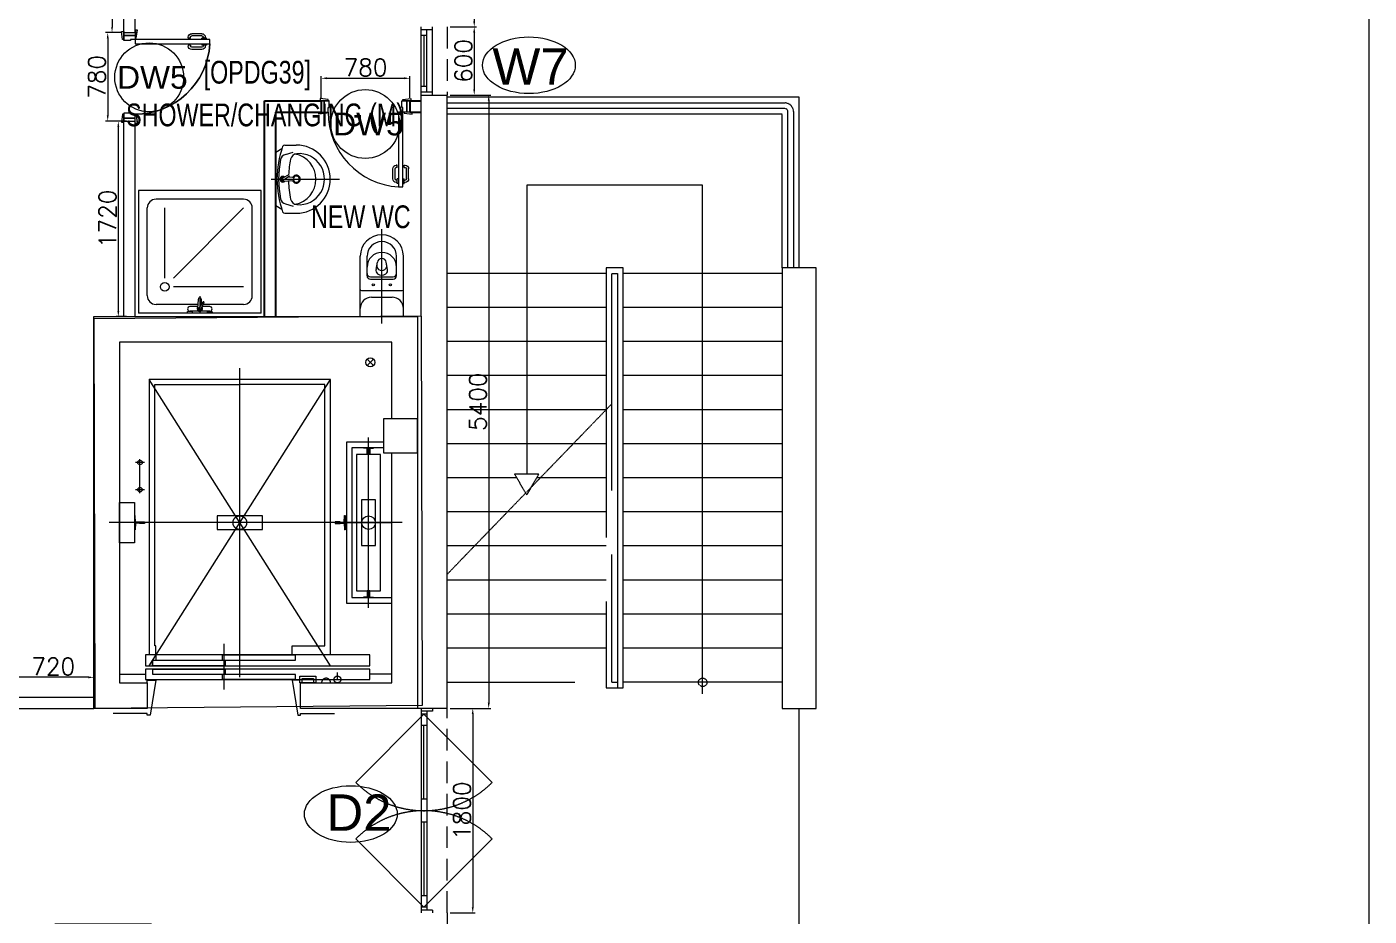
# Model space of a CAD drawing. Header units: millimetres. Extents: x -2143172 to 5255, y -610845 to 279739.
# Drawn here: x -1136418 to -1124593, y -584296 to -576468 of the extents above; entities that cross this region are included whole.
import ezdxf

# ---------------------------------------------------------------- set-up
doc = ezdxf.new("R2010")
doc.units = ezdxf.units.MM
doc.header["$LTSCALE"] = 30
for name, pattern in [('CENTERX2', [101.6, 63.5, -12.7, 12.7, -12.7]), ('DASHED', [0.75, 0.5, -0.25]), ('DASHED2', [9.525, 6.35, -3.175]), ('HIDDEN', [9.525, 6.35, -3.175]), ('HIDDEN2', [0.1875, 0.125, -0.0625])]:
    doc.linetypes.add(name, pattern=pattern)
doc.layers.get('0').update_dxf_attribs({"lineweight": 5})
doc.layers.get('Defpoints').update_dxf_attribs({"lineweight": 5})
for name, color, linetype, lineweight in [('72_EGR_BASE_TEXT', 7, 'Continuous', 5), ('Al door tag', 4, 'Continuous', 5), ('Al Window tag', 5, 'Continuous', 5), ('Aluminum', 7, 'Continuous', 5), ('Axis', 163, 'CENTERX2', 5), ('C-HYDR-CTCH', 6, 'Continuous', 5), ('Cabin', 7, 'Continuous', 5), ('dims.', 152, 'Continuous', 5), ('DTAG', 20, 'Continuous', 9), ('Frame', 7, 'Continuous', 5), ('LOADING', 163, 'Continuous', 5), ('Notes', 1, 'Continuous', 5), ('Proj', 7, 'HIDDEN2', 5), ('SANIT', 250, 'Continuous', 5), ('Structure', 20, 'Continuous', 5), ('Tech', 169, 'DASHED2', 5), ('Walls', 32, 'Continuous', 5)]:
    doc.layers.add(name, color=color, linetype=linetype, lineweight=lineweight)
doc.layers.add('Wooden Joinery', color=7, linetype='Continuous', lineweight=5, true_color=0x521300)
doc.layers.add('X-WHITE glass', color=255, linetype='Continuous')
doc.styles.add('SIMPLEX', font='SIMPLEX.shx', dxfattribs={"height": 150})
doc.styles.add('TTLB-A0-JeddahDP$0$swis721', font='swiss.ttf')
doc.styles.add('X3G_ENTITY_2587E7', font='swisscl.ttf', dxfattribs={"height": 200})
doc.styles.add('X3G_ENTITY_2587F5', font='swisscl.ttf', dxfattribs={"height": 200})
doc.styles.add('X3G_ENTITY_258862', font='swisscl.ttf', dxfattribs={"height": 200})
doc.dimstyles.new('Buk', dxfattribs={"dimtxt": 150, "dimasz": 50, "dimexe": 20, "dimexo": 25, "dimgap": 20, "dimtad": 1, "dimdec": 0, "dimrnd": 5, "dimdsep": 46, "dimtxsty": 'SIMPLEX', "dimcen": 0, "dimdle": 20, "dimclrd": 256, "dimclre": 256, "dimclrt": 256, "dimadec": 0, "dimazin": 0, "dimtfac": 0.0075, "dimtdec": 0, "dimtmove": 1, "dimatfit": 2, "dimldrblk": 'ARCHTICK', "dimfxl": 1, "dimtolj": 1, "dimtzin": 0, "dimlwd": -1, "dimlwe": -1, "dimarcsym": 0})

# ---------------------------------------------------------------- blocks, each defined once
blk = doc.blocks.new('*D506')
at = {"layer": 'Defpoints', "color": 0, "transparency": 16777216}
for p in [(-1136544, -582194), (-1136544, -582368), (-1135826, -582368, 0)]:
    blk.add_point(p, dxfattribs=at)
at = {"layer": 'dims.', "linetype": 'Continuous', "transparency": 16777216}
for p, q in [((-1136544, -582343), (-1136544, -582174)), ((-1135826, -582343), (-1135826, -582174))]:
    blk.add_line(p, q, dxfattribs=at)
at = {"layer": 'dims.', "transparency": 16777216}
blk.add_line((-1135876, -582194), (-1136494, -582194), dxfattribs=at)
for points in [[(-1136494, -582186), (-1136494, -582203), (-1136544, -582194)], [(-1135876, -582186), (-1135876, -582203), (-1135826, -582194)]]:
    blk.add_solid(points, dxfattribs=at)
at = {"layer": 'dims.', "transparency": 16777216, "insert": (-1136185, -582099), "char_height": 150, "attachment_point": 5, "style": 'SIMPLEX'}
blk.add_mtext('\\A1;720', dxfattribs=at)
blk = doc.blocks.new('_ArchTick')
at = {"color": 0, "linetype": 'ByBlock', "const_width": 0.15}
blk.add_lwpolyline([(-0.5, -0.5), (0.5, 0.5)], dxfattribs=at)
blk = doc.blocks.new('*D508')
at = {"layer": 'Defpoints', "color": 0, "transparency": 16777216}
for p in [(-1132714, -582468), (-1132714, -584268), (-1132489, -584268)]:
    blk.add_point(p, dxfattribs=at)
at = {"layer": 'dims.', "linetype": 'Continuous', "transparency": 16777216}
for p, q in [((-1132689, -582468), (-1132469, -582468)), ((-1132689, -584268), (-1132469, -584268))]:
    blk.add_line(p, q, dxfattribs=at)
at = {"layer": 'dims.', "transparency": 16777216}
blk.add_line((-1132489, -582518), (-1132489, -584218), dxfattribs=at)
for points in [[(-1132498, -582518), (-1132481, -582518), (-1132489, -582468)], [(-1132498, -584218), (-1132481, -584218), (-1132489, -584268)]]:
    blk.add_solid(points, dxfattribs=at)
at = {"layer": 'dims.', "transparency": 16777216, "insert": (-1132584, -583368), "char_height": 150, "attachment_point": 5, "rotation": 90, "style": 'SIMPLEX'}
blk.add_mtext('\\A1;1800', dxfattribs=at)
blk = doc.blocks.new('*D510')
at = {"layer": 'Defpoints', "color": 0, "transparency": 16777216}
for p in [(-1135564, -574028), (-1135667, -576518), (-1135564, -576518)]:
    blk.add_point(p, dxfattribs=at)
at = {"layer": 'dims.', "linetype": 'Continuous', "transparency": 16777216}
for p, q in [((-1135589, -574028), (-1135687, -574028)), ((-1135589, -576518), (-1135687, -576518))]:
    blk.add_line(p, q, dxfattribs=at)
at = {"layer": 'dims.', "transparency": 16777216}
blk.add_line((-1135667, -574078), (-1135667, -576468), dxfattribs=at)
for points in [[(-1135675, -574078), (-1135659, -574078), (-1135667, -574028)], [(-1135675, -576468), (-1135659, -576468), (-1135667, -576518)]]:
    blk.add_solid(points, dxfattribs=at)
at = {"layer": 'dims.', "transparency": 16777216, "insert": (-1135762, -575273), "char_height": 150, "attachment_point": 5, "rotation": 90, "style": 'SIMPLEX'}
blk.add_mtext('\\A1;2490', dxfattribs=at)
blk = doc.blocks.new('*D511')
at = {"layer": 'Defpoints', "color": 0, "transparency": 16777216}
for p in [(-1135564, -576518), (-1135705, -577298), (-1135564, -577298)]:
    blk.add_point(p, dxfattribs=at)
at = {"layer": 'dims.', "linetype": 'Continuous', "transparency": 16777216}
for p, q in [((-1135589, -576518), (-1135725, -576518)), ((-1135589, -577298), (-1135725, -577298))]:
    blk.add_line(p, q, dxfattribs=at)
at = {"layer": 'dims.', "transparency": 16777216}
blk.add_line((-1135705, -576568), (-1135705, -577248), dxfattribs=at)
for points in [[(-1135713, -576568), (-1135697, -576568), (-1135705, -576518)], [(-1135713, -577248), (-1135697, -577248), (-1135705, -577298)]]:
    blk.add_solid(points, dxfattribs=at)
at = {"layer": 'dims.', "transparency": 16777216, "insert": (-1135800, -576908), "char_height": 150, "attachment_point": 5, "rotation": 90, "style": 'SIMPLEX'}
blk.add_mtext('\\A1;780', dxfattribs=at)
blk = doc.blocks.new('*D512')
at = {"layer": 'Defpoints', "color": 0, "transparency": 16777216}
for p in [(-1135514, -577298), (-1135612, -579019), (-1135514, -579019, 0)]:
    blk.add_point(p, dxfattribs=at)
at = {"layer": 'dims.', "linetype": 'Continuous', "transparency": 16777216}
for p, q in [((-1135539, -577298), (-1135632, -577298)), ((-1135539, -579019), (-1135632, -579019))]:
    blk.add_line(p, q, dxfattribs=at)
at = {"layer": 'dims.', "transparency": 16777216}
blk.add_line((-1135612, -577348), (-1135612, -578969), dxfattribs=at)
for points in [[(-1135620, -577348), (-1135603, -577348), (-1135612, -577298)], [(-1135620, -578969), (-1135603, -578969), (-1135612, -579019)]]:
    blk.add_solid(points, dxfattribs=at)
at = {"layer": 'dims.', "transparency": 16777216, "insert": (-1135707, -578158), "char_height": 150, "attachment_point": 5, "rotation": 90, "style": 'SIMPLEX'}
blk.add_mtext('\\A1;1720', dxfattribs=at)
blk = doc.blocks.new('*D830')
at = {"layer": 'Defpoints', "color": 0, "transparency": 16777216}
for p in [(-1132714, -575718), (-1132714, -576468), (-1132476, -576468)]:
    blk.add_point(p, dxfattribs=at)
at = {"layer": 'dims.', "linetype": 'Continuous', "transparency": 16777216}
for p, q in [((-1132689, -575718), (-1132456, -575718)), ((-1132689, -576468), (-1132456, -576468))]:
    blk.add_line(p, q, dxfattribs=at)
at = {"layer": 'dims.', "transparency": 16777216}
blk.add_line((-1132476, -575768), (-1132476, -576418), dxfattribs=at)
for points in [[(-1132485, -575768), (-1132468, -575768), (-1132476, -575718)], [(-1132485, -576418), (-1132468, -576418), (-1132476, -576468)]]:
    blk.add_solid(points, dxfattribs=at)
at = {"layer": 'dims.', "transparency": 16777216, "insert": (-1132571, -576093), "char_height": 150, "attachment_point": 5, "rotation": 90, "style": 'SIMPLEX'}
blk.add_mtext('\\A1;750', dxfattribs=at)
blk = doc.blocks.new('*D187')
at = {"layer": 'Defpoints', "color": 0, "transparency": 16777216}
for p in [(-1132714, -576468), (-1132714, -577068), (-1132476, -577068)]:
    blk.add_point(p, dxfattribs=at)
at = {"layer": 'dims.', "linetype": 'Continuous', "transparency": 16777216}
for p, q in [((-1132689, -576468), (-1132456, -576468)), ((-1132689, -577068), (-1132456, -577068))]:
    blk.add_line(p, q, dxfattribs=at)
at = {"layer": 'dims.', "transparency": 16777216}
blk.add_line((-1132476, -576518), (-1132476, -577018), dxfattribs=at)
for points in [[(-1132485, -576518), (-1132468, -576518), (-1132476, -576468)], [(-1132485, -577018), (-1132468, -577018), (-1132476, -577068)]]:
    blk.add_solid(points, dxfattribs=at)
at = {"layer": 'dims.', "transparency": 16777216, "insert": (-1132571, -576768), "char_height": 150, "attachment_point": 5, "rotation": 90, "style": 'SIMPLEX'}
blk.add_mtext('\\A1;600', dxfattribs=at)
blk = doc.blocks.new('*D188')
at = {"layer": 'Defpoints', "color": 0, "transparency": 16777216}
for p in [(-1132714, -577068), (-1132714, -582468), (-1132349, -582468)]:
    blk.add_point(p, dxfattribs=at)
at = {"layer": 'dims.', "linetype": 'Continuous', "transparency": 16777216}
for p, q in [((-1132689, -577068), (-1132329, -577068)), ((-1132689, -582468), (-1132329, -582468))]:
    blk.add_line(p, q, dxfattribs=at)
at = {"layer": 'dims.', "transparency": 16777216}
blk.add_line((-1132349, -577118), (-1132349, -582418), dxfattribs=at)
for points in [[(-1132357, -577118), (-1132340, -577118), (-1132349, -577068)], [(-1132357, -582418), (-1132340, -582418), (-1132349, -582468)]]:
    blk.add_solid(points, dxfattribs=at)
at = {"layer": 'dims.', "transparency": 16777216, "insert": (-1132444, -579768), "char_height": 150, "attachment_point": 5, "rotation": 90, "style": 'SIMPLEX'}
blk.add_mtext('\\A1;5400', dxfattribs=at)
blk = doc.blocks.new('A$C72370EFE')
at = {"layer": 'Wooden Joinery'}
for p, q in [((-0.05, -0.07), (-0.05, -0.16)), ((-0.03, -0.07), (-0.03, -0.16)), ((-0.01, -0.04), (-0.02, -0.04)), ((-0.01, -0.06), (-0.02, -0.06)), ((-0.01, -0.03), (-0.01, -0.07)), ((0, -0.03), (-0.01, -0.03)), ((0, -0.07), (-0.01, -0.07)), ((0.04, -0.03), (0.05, -0.03)), ((0.04, -0.07), (0.05, -0.07)), ((0.05, -0.03), (0.05, -0.07)), ((0.05, -0.04), (0.06, -0.04)), ((0.05, -0.06), (0.06, -0.06)), ((0.07, -0.07), (0.07, -0.16)), ((0.09, -0.07), (0.09, -0.16)), ((-0.01, -0.17), (-0.02, -0.17)), ((-0.01, -0.19), (-0.02, -0.19)), ((-0.01, -0.17), (-0.01, -0.19)), ((0.05, -0.17), (0.06, -0.17)), ((0.05, -0.17), (0.05, -0.19)), ((0.05, -0.19), (0.06, -0.19))]:
    blk.add_line(p, q, dxfattribs=at)
for centre, radius, start, end in [((-0.02, -0.07), 0.03, 90, 180), ((-0.02, -0.07), 0.01, 90, 180), ((0.06, -0.07), 0.03, 0, 90), ((0.06, -0.07), 0.01, 0, 90), ((-0.02, -0.16), 0.03, 180, 270), ((-0.02, -0.16), 0.01, 180, 270), ((0.06, -0.16), 0.01, 270, 0), ((0.06, -0.16), 0.03, 270, 0)]:
    blk.add_arc(centre, radius, start, end, dxfattribs=at)
blk = doc.blocks.new('A$C268A7CF0')
at = {"layer": 'Wooden Joinery'}
for points in [[(80, 759), (80, 769), (10, 779), (10, 759)], [(740, 759), (740, 769), (810, 779), (810, 759)], [(70, 659), (70, 649), (0, 639), (0, 659)], [(120, 659), (120, 0), (80, 0), (80, 659)], [(750, 659), (750, 649), (820, 639), (820, 659)]]:
    blk.add_lwpolyline(points, close=True, dxfattribs=at)
for points in [[(45, 659), (45, 759), (20, 759), (20, 659), (45, 659)], [(45, 659), (80, 659), (80, 699), (90, 699), (90, 759), (45, 759), (45, 659)], [(775, 659), (740, 659), (740, 699), (730, 699), (730, 759), (775, 759), (775, 659)], [(775, 659), (775, 759), (800, 759), (800, 659), (775, 659)]]:
    blk.add_lwpolyline(points, dxfattribs=at)
blk.add_arc((80, 659), 660, 273.4748, 0, dxfattribs=at)
at = {"layer": 'Wooden Joinery', "xscale": 999.9999999998854, "yscale": 999.9999999998854, "zscale": 999.9999999998854, "rotation": 180}
blk.add_blockref('A$C72370EFE', (120, 0), dxfattribs=at)
blk = doc.blocks.new('T127-1_B')
at = {"layer": 'Cabin'}
for p, q in [((44.5, 8), (44.5, 4)), ((44.5, 4), (78, 4)), ((78, 4), (82, 63.5)), ((44.5, -8), (44.5, -4)), ((44.5, -4), (78, -4)), ((78, -4), (82, -63.5))]:
    blk.add_line(p, q, dxfattribs=at)
at = {"layer": 'Cabin', "ltscale": 5}
for points in [[(44.5, 8), (0, 8), (0, -8), (44.5, -8)], [(82, 63.5), (89, 63.5), (89, -63.5), (82, -63.5)]]:
    blk.add_lwpolyline(points, dxfattribs=at)
blk = doc.blocks.new('T127-1_B__1680')
at = {"layer": 'Axis'}
blk.add_line((-990, 0), (990, 0), dxfattribs=at)
at = {"layer": 'Notes', "xscale": -1}
blk.add_blockref('T127-1_B', (-840, 0), dxfattribs=at)
at = {"layer": 'Notes'}
blk.add_blockref('T127-1_B', (840, 0), dxfattribs=at)
blk = doc.blocks.new('JIS5K')
at = {"layer": 'Cabin'}
for p, q in [((60.2, 8), (60.2, 11.2)), ((60.2, -8), (60.2, -11.2))]:
    blk.add_line(p, q, dxfattribs=at)
at = {"layer": 'Cabin', "ltscale": 5}
for points in [[(57, 11.2), (0, 11.2), (0, -11.2), (57, -11.2)], [(60.2, 8), (3.2, 8), (3.2, -8), (60.2, -8)], [(57, 11.2), (57, 43.5), (60.2, 43.5), (60.2, 11.2)], [(57, -11.2), (57, -43.5), (60.2, -43.5), (60.2, -11.2)]]:
    blk.add_lwpolyline(points, dxfattribs=at)
blk = doc.blocks.new('JIS5K__1200')
at = {"layer": 'Axis'}
blk.add_line((-750, 0), (750, 0), dxfattribs=at)
at = {"layer": 'Notes', "xscale": -1}
blk.add_blockref('JIS5K', (-600, 0), dxfattribs=at)
at = {"layer": 'Notes'}
blk.add_blockref('JIS5K', (600, 0), dxfattribs=at)
blk = doc.blocks.new('对重支撑1')
at = {"layer": 'Cabin'}
blk.add_lwpolyline([(1060, 178), (929, 178), (929, -178), (1060, -178)], close=True, dxfattribs=at).dxf.unprotected_set("ltscale", 0)
blk = doc.blocks.new('井道平面图轿厢1轿厢地坎')
at = {"layer": 'Axis', "ltscale": 0.864}
blk.add_lwpolyline([(0, 96), (0, -192)], dxfattribs=at)
at = {"layer": 'Cabin', "ltscale": 5}
for points in [[(690, 0), (690, -96), (-1285, -96), (-1285, 0)], [(15, -3), (15, -46), (-630, -46), (-630, -3)], [(630, -50), (630, -93), (-15, -93), (-15, -50)]]:
    blk.add_lwpolyline(points, close=True, dxfattribs=at)
at = {"layer": 'Cabin'}
for points in [[(600, 0), (600, -48)], [(600, -48), (633, -48)], [(633, -48), (633, -96)]]:
    blk.add_lwpolyline(points, dxfattribs=at)
blk = doc.blocks.new('层门地坎1')
at = {"layer": 'Axis', "ltscale": 0.81}
blk.add_lwpolyline([(0, 90), (0, -180)], dxfattribs=at)
at = {"layer": 'Cabin', "ltscale": 5}
for points in [[(690, 0), (690, -90), (-1285, -90), (-1285, 0)], [(15, -47), (15, -87), (-630, -87), (-630, -47)], [(630, -3), (630, -43), (-15, -43), (-15, -3)]]:
    blk.add_lwpolyline(points, close=True, dxfattribs=at)
blk = doc.blocks.new('A$C47696aed')
at = {"layer": 'C-HYDR-CTCH', "color": 4, "flags": 128}
blk.add_lwpolyline([(47917, 15581), (47925, 12156), (50811, 12180), (50803, 15605), (47917, 15581)], dxfattribs=at)
blk = doc.blocks.new('A$C25927F56')
at = {"layer": 'Al Window tag'}
blk.add_ellipse((719, -38, 0), major_axis=(409, 0), ratio=0.610025, dxfattribs=at)
at = {"layer": 'Al Window tag', "insert": (398, 110, 0), "char_height": 320, "attachment_point": 1, "style": 'TTLB-A0-JeddahDP$0$swis721'}
blk.add_mtext_dynamic_manual_height_columns('W7', width=1569.46, gutter_width=9406, heights=[480], dxfattribs=at)
blk = doc.blocks.new('A$C752E6AEE')
at = {"layer": 'Al Window tag'}
blk.add_ellipse((0, 0), major_axis=(409, 0), ratio=0.610025, dxfattribs=at)
at = {"layer": 'Al Window tag', "insert": (-214, 173), "char_height": 320, "attachment_point": 1, "style": 'TTLB-A0-JeddahDP$0$swis721'}
blk.add_mtext_dynamic_manual_height_columns('D2', width=1569.46, gutter_width=9406, heights=[480], dxfattribs=at)
blk = doc.blocks.new('*D836')
at = {"layer": 'Al door tag', "linetype": 'Continuous', "transparency": 16777216}
for p, q in [((-1133824, -577093), (-1133824, -576901)), ((-1133044, -577093), (-1133044, -576901))]:
    blk.add_line(p, q, dxfattribs=at)
at = {"layer": 'Al door tag', "transparency": 16777216}
blk.add_line((-1133774, -576921), (-1133094, -576921), dxfattribs=at)
for points in [[(-1133774, -576912), (-1133774, -576929), (-1133824, -576921)], [(-1133094, -576912), (-1133094, -576929), (-1133044, -576921)]]:
    blk.add_solid(points, dxfattribs=at)
at = {"layer": 'Defpoints', "color": 0, "transparency": 16777216}
for p in [(-1133044, -576921), (-1133824, -577118, 0), (-1133044, -577118, 0)]:
    blk.add_point(p, dxfattribs=at)
at = {"layer": 'Al door tag', "transparency": 16777216, "insert": (-1133434, -576826), "char_height": 150, "attachment_point": 5, "style": 'SIMPLEX'}
blk.add_mtext('\\A1;780', dxfattribs=at)
blk = doc.blocks.new('A$C7D457CF3')
at = {"layer": 'DTAG'}
blk.add_circle((0, 0), 303, dxfattribs=at)
at = {"layer": 'DTAG', "insert": (-282, 100), "char_height": 200, "width": 6547.94, "attachment_point": 1, "style": 'TTLB-A0-JeddahDP$0$swis721'}
blk.add_mtext('DW5', dxfattribs=at)
blk = doc.blocks.new('ME19011A-P')
for p, q in [((-0.425, 0), (0.425, 0)), ((-0.425, 0), (-0.425, -0.015)), ((0.425, 0), (0.425, -0.015)), ((-0.425, -0.015), (0.425, -0.015)), ((-0.367, -0.02), (-0.232, -0.02)), ((-0.367, -0.02), (-0.367, -0.04)), ((-0.367, -0.04), (-0.232, -0.04)), ((-0.36, -0.015), (-0.36, -0.02)), ((-0.24, -0.015), (-0.24, -0.02)), ((-0.232, -0.02), (-0.232, -0.04)), ((-0.15, -0.015), (-0.15, -0.04)), ((-0.15, -0.025), (0, -0.025)), ((-0.15, -0.04), (-0.119, -0.04)), ((-0.089, -0.04), (-0.064, -0.04)), ((-0.061, -0.037), (-0.079, -0.043)), ((-0.079, -0.043), (-0.077, -0.05)), ((-0.058, -0.046), (-0.077, -0.05)), ((-0.04, -0.031), (-0.05, -0.034)), ((-0.047, -0.043), (-0.038, -0.041)), ((-0.038, -0.041), (-0.04, -0.031)), ((-0.038, -0.04), (0, -0.04)), ((0, -0.015), (0, -0.04)), ((0.1, -0.015), (0.1, -0.045)), ((0.1, -0.035), (0.2, -0.035)), ((0.1, -0.045), (0.2, -0.045)), ((0.2, -0.045), (0.2, -0.015)), ((0.282, -0.015), (0.248, -0.015)), ((0.248, -0.024), (0.248, -0.015)), ((0.282, -0.024), (0.248, -0.024)), ((0.282, -0.024), (0.282, -0.015)), ((0.321, -0.015), (0.288, -0.015)), ((0.288, -0.015), (0.288, -0.053)), ((0.321, -0.024), (0.288, -0.024)), ((0.288, -0.053), (0.321, -0.053)), ((0.321, -0.053), (0.321, -0.015)), ((0.362, -0.015), (0.329, -0.015)), ((0.329, -0.015), (0.329, -0.053)), ((0.362, -0.024), (0.329, -0.024)), ((0.329, -0.053), (0.362, -0.053)), ((0.362, -0.053), (0.362, -0.015)), ((0.368, -0.024), (0.368, -0.015)), ((0.368, -0.015), (0.402, -0.015)), ((0.368, -0.024), (0.402, -0.024)), ((0.402, -0.024), (0.402, -0.015))]:
    blk.add_line(p, q)
blk.add_lwpolyline([(-0.119, -0.048), (-0.089, -0.048), (-0.089, -0.038), (-0.119, -0.038)], close=True)
at = {"color": 8, "const_width": 0.000601}
for points in [[(0.304, -0.053, -0.184574), (0.298, -0.064, -1.44364), (0.296, -0.058, -0.837915), (0.297, -0.066, -0.30536), (0.284, -0.062, -1.584726), (0.289, -0.061, -0.253153), (0.283, -0.068, -0.874198), (0.278, -0.058, -0.915253), (0.279, -0.066, -0.223821), (0.268, -0.064, -1.703343), (0.272, -0.06, -0.588962), (0.262, -0.068, -0.717795), (0.263, -0.058, -0.983104), (0.264, -0.064, -0.326362), (0.253, -0.061, -0.758716), (0.261, -0.051, -0.906186), (0.259, -0.057, -0.189488), (0.253, -0.052, -0.7948), (0.261, -0.042, -1.223996), (0.257, -0.047, -0.072149), (0.253, -0.04, -0.645886), (0.261, -0.032, -1.366917), (0.257, -0.037, -0.078415), (0.254, -0.031, -0.723006), (0.261, -0.026, -1.105484), (0.258, -0.029, -0.221197), (0.257, -0.024, -0.221197)], [(0.346, -0.053, 0.184574), (0.352, -0.064, 1.44364), (0.354, -0.058, 0.837915), (0.353, -0.066, 0.30536), (0.366, -0.062, 1.584726), (0.361, -0.061, 0.253153), (0.367, -0.068, 0.874198), (0.372, -0.058, 0.915253), (0.371, -0.066, 0.223821), (0.382, -0.064, 1.703343), (0.378, -0.06, 0.588962), (0.388, -0.068, 0.717795), (0.387, -0.058, 0.983104), (0.386, -0.064, 0.326362), (0.397, -0.061, 0.758716), (0.389, -0.051, 0.906186), (0.391, -0.057, 0.189488), (0.397, -0.052, 0.7948), (0.389, -0.042, 1.223996), (0.393, -0.047, 0.072149), (0.397, -0.04, 0.645886), (0.389, -0.032, 1.366917), (0.393, -0.037, 0.078415), (0.396, -0.031, 0.723006), (0.389, -0.026, 1.105484), (0.392, -0.029, 0.221197), (0.393, -0.024, 0.221197)]]:
    blk.add_lwpolyline(points, format="xyb", dxfattribs=at)
blk.add_circle((-0.054, -0.04), 0.0075)
for centre, radius, start, end in [((-0.104, -0.04), 0.01, 10.4593, 169.5407), ((-0.104, -0.04), 0.0075, 14.0075, 165.9925), ((-0.054, -0.04), 0.01, 45, 180)]:
    blk.add_arc(centre, radius, start, end)
blk = doc.blocks.new('M.44.57.64')
at = {"layer": 'LOADING', "xscale": 1000.000000000002, "yscale": 1000.000000000002, "zscale": 1000.000000000002, "rotation": 225.9999036123427}
blk.add_blockref('ME19011A-P', (-80807, 16721), dxfattribs=at)

msp = doc.modelspace()

# ---------------------------------------------------------------- linework, layer by layer
at = {"layer": 'Aluminum'}
for p, q in [((-1132944, -577068.1, 0.1), (-1132944, -576468.1, 0.1)), ((-1132844, -576493.1, 0.1), (-1132944, -576493.1, 0.1)), ((-1132894, -576543.1, 0.1), (-1132944, -576543.1, 0.1)), ((-1132919, -576543.1, 0.1), (-1132919, -576993.1, 0.1)), ((-1132894, -577043.1, 0.1), (-1132894, -576493.1, 0.1)), ((-1132844, -577068.1, 0.1), (-1132844, -576468.1, 0.1)), ((-1132894, -576993.1, 0.1), (-1132944, -576993.1, 0.1)), ((-1132844, -577043.1, 0.1), (-1132944, -577043.1, 0.1)), ((-1132944, -582468.1, 0.1), (-1132944, -584268.1, 0.1)), ((-1132844, -582493.1, 0.1), (-1132944, -582493.1, 0.1)), ((-1132894, -582493.1, 0.1), (-1132894, -584243.1, 0.1)), ((-1132844, -582468.1, 0.1), (-1132844, -582493.1, 0.1)), ((-1132894, -582518.1, 0.1), (-1132944, -582518.1, 0.1)), ((-1132894, -582618.1, 0.1), (-1132944, -582618.1, 0.1)), ((-1132919, -583268.1, 0.1), (-1132919, -582618.1, 0.1)), ((-1132894, -583268.1, 0.1), (-1132944, -583268.1, 0.1)), ((-1132894, -583368.1, 0.1), (-1132944, -583368.1, 0.1)), ((-1132894, -583468.1, 0.1), (-1132944, -583468.1, 0.1)), ((-1132919, -583468.1, 0.1), (-1132919, -584118.1, 0.1)), ((-1132894, -584118.1, 0.1), (-1132944, -584118.1, 0.1)), ((-1132894, -584218.1, 0.1), (-1132944, -584218.1, 0.1)), ((-1132844, -584243.1, 0.1), (-1132944, -584243.1, 0.1)), ((-1132844, -584243.1, 0.1), (-1132844, -584268.1, 0.1))]:
    msp.add_line(p, q, dxfattribs=at)
at = {"layer": 'Aluminum', "linetype": 'DASHED', "ltscale": 300}
for p, q in [((-1132919, -582518.1, 0.1), (-1133520.1, -583119.2, 0.1)), ((-1132919, -582518.1, 0.1), (-1132318, -583119.2, 0.1)), ((-1132919, -584218.1, 0.1), (-1133520.1, -583617.1, 0.1)), ((-1132919, -584218.1, 0.1), (-1132318, -583617.1, 0.1))]:
    msp.add_line(p, q, dxfattribs=at)
for centre, start, end in [((-1132919, -582518.1, 0.1), 225, 315), ((-1132919, -584218.1, 0.1), 45, 135)]:
    msp.add_arc(centre, 850, start, end, dxfattribs=at)
at = {"layer": 'Axis'}
msp.add_line((-1133612.2, -580832.7, 0.1), (-1133202.2, -580832.7, 0.1), dxfattribs=at)
at = {"layer": 'Axis', "ltscale": 3}
for points in [[(-1134541.2, -582192.7), (-1134541.2, -579472.7)], [(-1133741.2, -582092.7), (-1135341.2, -579572.7)], [(-1135341.2, -582092.7), (-1133741.2, -579572.7)], [(-1133111.2, -580832.7), (-1135691.2, -580832.7)]]:
    msp.add_lwpolyline(points, dxfattribs=at)
at = {"layer": 'Axis', "ltscale": 0.24}
for points in [[(-1135381.2, -580302.7), (-1135461.2, -580302.7)], [(-1135381.2, -580542.7), (-1135461.2, -580542.7)]]:
    msp.add_lwpolyline(points, dxfattribs=at)
at = {"layer": 'Axis', "ltscale": 0.9}
msp.add_lwpolyline([(-1135421.2, -580572.7), (-1135421.2, -580272.7)], dxfattribs=at)
at = {"layer": 'Axis', "ltscale": 1.5}
msp.add_lwpolyline([(-1134291.2, -580832.7), (-1134791.2, -580832.7)], dxfattribs=at)
at = {"layer": 'Cabin'}
for points in [[(-1133741.2, -579572.7), (-1135341.2, -579572.7)], [(-1135341.2, -579572.7), (-1135341.2, -581996.7)], [(-1133741.2, -579572.7), (-1135341.2, -579572.7)], [(-1135341.2, -579572.7), (-1135341.2, -581996.7)], [(-1135291.2, -581916.7), (-1135291.2, -579616.7)], [(-1135291.2, -579616.7), (-1134541.2, -579616.7)], [(-1133791.2, -579616.7), (-1134541.2, -579616.7)], [(-1133791.2, -581916.7), (-1133791.2, -579616.7)], [(-1133741.2, -581996.7), (-1133741.2, -579572.7)], [(-1133741.2, -581996.7), (-1133741.2, -579572.7)], [(-1133407.2, -581082.7), (-1133407.2, -580582.7)], [(-1135341.2, -581996.7), (-1135371.2, -581996.7)], [(-1135371.2, -581996.7), (-1135371.2, -582092.7)], [(-1135341.2, -581996.7), (-1135371.2, -581996.7)], [(-1135371.2, -581996.7), (-1135371.2, -582092.7)], [(-1135281.2, -581916.7), (-1135291.2, -581916.7)], [(-1135281.2, -581996.7), (-1135281.2, -581916.7)], [(-1134081.2, -581996.7), (-1134081.2, -581916.7)], [(-1134081.2, -581916.7), (-1133791.2, -581916.7)], [(-1133396.2, -581996.7), (-1133741.2, -581996.7)], [(-1133396.2, -581996.7), (-1133741.2, -581996.7)], [(-1133396.2, -582092.7), (-1133396.2, -581996.7)], [(-1133396.2, -582092.7), (-1133396.2, -581996.7)], [(-1135371.2, -582092.7), (-1133396.2, -582092.7)], [(-1135371.2, -582092.7), (-1133396.2, -582092.7)], [(-1135601.2, -582167.7), (-1135371.2, -582167.7)], [(-1133201.2, -582167.7), (-1133396.2, -582167.7)]]:
    msp.add_lwpolyline(points, dxfattribs=at)
at = {"layer": 'Cabin', "ltscale": 5, "elevation": 0.1}
for points in [[(-1133276.2, -580124.5), (-1133601.2, -580124.5), (-1133601.2, -581540.9), (-1133201.2, -581540.9)], [(-1133276.2, -580172.5), (-1133553.2, -580172.5), (-1133553.2, -581492.9), (-1133201.2, -581492.9)]]:
    msp.add_lwpolyline(points, dxfattribs=at)
msp.add_lwpolyline([(-1133302.2, -580232.7), (-1133512.2, -580232.7), (-1133512.2, -581432.7), (-1133302.2, -581432.7)], close=True, dxfattribs=at)
at = {"layer": 'Cabin', "elevation": 0.1}
msp.add_lwpolyline([(-1133346.2, -580632.7), (-1133468.2, -580632.7), (-1133468.2, -581032.7), (-1133346.2, -581032.7)], close=True, dxfattribs=at)
at = {"layer": 'Cabin', "ltscale": 50, "elevation": 0.1}
msp.add_lwpolyline([(-1134741.2, -580771.7), (-1134741.2, -580893.7), (-1134341.2, -580893.7), (-1134341.2, -580771.7)], close=True, dxfattribs=at)
at = {"layer": 'Cabin', "elevation": 0.1}
for points in [[(-1135356.2, -582243.7), (-1135356.2, -582243.7), (-1135356.2, -582218.7), (-1135281.2, -582218.7), (-1135331.2, -582528.7), (-1135356.2, -582528.7), (-1135356.2, -582513.7), (-1135656.2, -582513.7)], [(-1134011.2, -582218.7), (-1134081.2, -582218.7), (-1134031.2, -582528.7), (-1134006.2, -582528.7), (-1134006.2, -582513.7), (-1133706.2, -582513.7)]]:
    msp.add_lwpolyline(points, dxfattribs=at)
at = {"layer": 'Cabin'}
for centre, radius in [((-1135421.2, -580302.7, 0.1), 20), ((-1135421.2, -580542.7, 0.1), 20), ((-1133407.2, -580832.7, 0.1), 60)]:
    msp.add_circle(centre, radius, dxfattribs=at)
at = {"layer": 'Frame'}
msp.add_line((-1124592.6, -610845.4, 0.4), (-1124592.6, -561642.4, 0.4), dxfattribs=at)
at = {"layer": 'Notes'}
for p, q in [((-1133366.7, -579396.6, 0.1), (-1133416.7, -579446.6, 0.1)), ((-1133366.7, -579446.6, 0.1), (-1133416.7, -579396.6, 0.1))]:
    msp.add_line(p, q, dxfattribs=at)
msp.add_circle((-1133391.7, -579421.6, 0.1), 40, dxfattribs=at)
at = {"layer": 'Proj', "linetype": 'HIDDEN'}
for p, q in [((-1132714, -576468.1, 0.1), (-1132714, -577068.1, 0.1)), ((-1132714, -584268.1, 0.1), (-1132714, -582468.1, 0.1))]:
    msp.add_line(p, q, dxfattribs=at)
at = {"layer": 'Proj'}
for p, q in [((-1131164, -578588.1, 0.1), (-1131314, -578588.1, 0.1)), ((-1131314, -578588.1, 0.1), (-1131314, -579838.1, 0.1)), ((-1131314, -578638.1, 0.1), (-1132714, -578638.1, 0.1)), ((-1131264, -579786.4, 0.1), (-1131264, -578638.1, 0.1)), ((-1131264, -578638.1, 0.1), (-1131214, -578638.1, 0.1)), ((-1129764, -578638.1, 0.1), (-1131164, -578638.1, 0.1)), ((-1131314, -578938.1, 0.1), (-1132714, -578938.1, 0.1)), ((-1129764, -578938.1, 0.1), (-1131164, -578938.1, 0.1)), ((-1131314, -579238.1, 0.1), (-1132714, -579238.1, 0.1)), ((-1129764, -579238.1, 0.1), (-1131164, -579238.1, 0.1)), ((-1131314, -579538.1, 0.1), (-1132714, -579538.1, 0.1)), ((-1129764, -579538.1, 0.1), (-1131164, -579538.1, 0.1)), ((-1131264, -579786.4, 0.1), (-1132714, -581286.4, 0.1)), ((-1131314, -579838.1, 0.1), (-1132714, -579838.1, 0.1)), ((-1129764, -579838.1, 0.1), (-1131164, -579838.1, 0.1)), ((-1131604, -580138.1, 0.1), (-1132714, -580138.1, 0.1)), ((-1129764, -580138.1, 0.1), (-1131164, -580138.1, 0.1)), ((-1132100.6, -580438.1, 0.1), (-1132714, -580438.1, 0.1)), ((-1131894, -580438.1, 0.1), (-1131927.4, -580438.1, 0.1)), ((-1129764, -580438.1, 0.1), (-1131164, -580438.1, 0.1)), ((-1132159, -580738.1, 0.1), (-1132714, -580738.1, 0.1)), ((-1129764, -580738.1, 0.1), (-1131164, -580738.1, 0.1)), ((-1132474, -581038.1, 0.1), (-1132714, -581038.1, 0.1)), ((-1129764, -581038.1, 0.1), (-1131164, -581038.1, 0.1)), ((-1129764, -581338.1, 0.1), (-1131164, -581338.1, 0.1)), ((-1129764, -581638.1, 0.1), (-1131164, -581638.1, 0.1)), ((-1129764, -581938.1, 0.1), (-1131164, -581938.1, 0.1)), ((-1131264, -582238.1, 0.1), (-1131214, -582238.1, 0.1)), ((-1129764, -582238.1, 0.1), (-1131164, -582238.1, 0.1))]:
    msp.add_line(p, q, dxfattribs=at)
at = {"layer": 'Proj', "linetype": 'DASHED', "ltscale": 300}
for p, q in [((-1131314, -580138.1, 0.1), (-1131604, -580138.1, 0.1)), ((-1131314, -580438.1, 0.1), (-1131894, -580438.1, 0.1)), ((-1131314, -580738.1, 0.1), (-1132159, -580738.1, 0.1)), ((-1131314, -581038.1, 0.1), (-1132474, -581038.1, 0.1)), ((-1131314, -581338.1, 0.1), (-1132714, -581338.1, 0.1)), ((-1131314, -581638.1, 0.1), (-1132714, -581638.1, 0.1)), ((-1131314, -581938.1, 0.1), (-1132714, -581938.1, 0.1))]:
    msp.add_line(p, q, dxfattribs=at)
at = {"layer": 'Proj', "elevation": 0.1}
for points in [[(-1129614, -578588.1), (-1129614, -577088.1), (-1132714, -577088.1)], [(-1129764, -578588.1), (-1129764, -577238.1), (-1132714, -577238.1)], [(-1130464, -582338.1), (-1130464, -577863.1), (-1132014, -577863.1), (-1132014, -580402.9)], [(-1131214, -578638.1), (-1131214, -582288.1), (-1131164, -582288.1), (-1131164, -578588.1)], [(-1132714, -584648.1), (-1129614, -584648.1), (-1129614, -582468.1)]]:
    msp.add_lwpolyline(points, dxfattribs=at)
for points in [[(-1132714, -577138.1), (-1129739, -577138.1, -0.4142136), (-1129664, -577213.1), (-1129664, -578588.1)], [(-1129714, -578588.1), (-1129714, -577213.1, 0.4142136), (-1129739, -577188.1), (-1132714, -577188.1)]]:
    msp.add_lwpolyline(points, format="xyb", dxfattribs=at)
at = {"layer": 'Proj', "ltscale": 300, "elevation": 0.1}
for points in [[(-1131314, -579838.1), (-1131314, -582288.1), (-1131214, -582288.1)], [(-1131264, -582238.1), (-1131264, -579786.4)], [(-1132714, -582238.1), (-1131314, -582238.1)]]:
    msp.add_lwpolyline(points, dxfattribs=at)
at = {"layer": 'Proj', "elevation": 0.1}
msp.add_lwpolyline([(-1132014, -580588.1), (-1132121, -580402.9), (-1131907.1, -580402.9)], close=True, dxfattribs=at)
at = {"layer": 'Proj'}
msp.add_circle((-1130464, -582238.1, 0.1), 37.5, dxfattribs=at)
at = {"layer": 'SANIT'}
for p, q in [((-1134145.1, -577508.9, 0.1), (-1134044, -577508.9, 0.1)), ((-1134171.2, -577543.1, 0.1), (-1134224, -577573.1, 0.1)), ((-1134224, -578044.7, 0.1), (-1134224, -577573.1, 0.1)), ((-1134139.9, -577590.4, 0.1), (-1134070.3, -577570.5, 0.1)), ((-1134264, -577808.9, 0.1), (-1133664, -577808.9, 0.1)), ((-1134109.9, -577770, 0.1), (-1134166.5, -577800.2, 0.1)), ((-1134147, -577789.8, 0.1), (-1134160, -577789, 0.1)), ((-1134076.7, -577823.9, 0.1), (-1134160, -577828.7, 0.1)), ((-1134103.1, -577781.4, 0.1), (-1134156.7, -577816.7, 0.1)), ((-1134076.7, -577793.9, 0.1), (-1134118.3, -577791.5, 0.1)), ((-1135434, -577908.1, 0.1), (-1135434, -578988.1, 0.1)), ((-1134354, -577908.1, 0.1), (-1135434, -577908.1, 0.1)), ((-1134508.3, -577985.3, 0.1), (-1135279.7, -577985.3, 0.1)), ((-1134354, -578988.1, 0.1), (-1134354, -577908.1, 0.1)), ((-1135356.9, -578833.8, 0.1), (-1135356.9, -578062.4, 0.1)), ((-1135202.6, -578679.6, 0.1), (-1135202.6, -578062.4, 0.1)), ((-1135125.5, -578679.6, 0.1), (-1134508.3, -578062.4, 0.1)), ((-1134431.2, -578833.8, 0.1), (-1134431.2, -578062.4, 0.1)), ((-1134171.2, -578074.7, 0.1), (-1134224, -578044.7, 0.1)), ((-1134145.1, -578108.9, 0.1), (-1134044, -578108.9, 0.1)), ((-1134139.9, -578027.4, 0.1), (-1134070.3, -578047.2, 0.1)), ((-1133290.6, -579078.1, 0.1), (-1133290.6, -578248.1, 0.1)), ((-1133480.6, -579018.1, 0.1), (-1133480.6, -578488.1, 0.1)), ((-1133420.6, -578659.1, 0.1), (-1133420.6, -578488.1, 0.1)), ((-1133341.6, -578602.6, 0.1), (-1133329.9, -578540, 0.1)), ((-1133239.6, -578602.6, 0.1), (-1133251.3, -578540, 0.1)), ((-1133160.6, -578659.1, 0.1), (-1133160.6, -578488.1, 0.1)), ((-1133100.6, -579018.1, 0.1), (-1133100.6, -578488.1, 0.1)), ((-1133390.6, -578669.1, 0.1), (-1133190.6, -578669.1, 0.1)), ((-1133390.6, -578689.1, 0.1), (-1133190.6, -578689.1, 0.1)), ((-1134508.3, -578756.7, 0.1), (-1135125.5, -578756.7, 0.1)), ((-1133470.6, -578789.1, 0.1), (-1133110.6, -578789.1, 0.1)), ((-1134910.8, -578911, 0.1), (-1135279.7, -578911, 0.1)), ((-1134911.9, -578930.7, 0.1), (-1134981.8, -578930.7, 0.1)), ((-1134908.2, -578867.3, 0.1), (-1134912.8, -578945.4, 0.1)), ((-1134868.1, -578891.6, 0.1), (-1134901.9, -578943, 0.1)), ((-1134894, -578839.6, 0.1), (-1134894, -578988.1, 0.1)), ((-1134857.3, -578898, 0.1), (-1134885.8, -578951.5, 0.1)), ((-1134877.6, -578906, 0.1), (-1134879.9, -578867.3, 0.1)), ((-1134876, -578933.1, 0.1), (-1134875.3, -578945.4, 0.1)), ((-1134806.3, -578930.7, 0.1), (-1134874.7, -578930.7, 0.1)), ((-1134508.3, -578911, 0.1), (-1134864.2, -578911, 0.1)), ((-1133380.6, -578848.1, 0.1), (-1133200.6, -578848.1, 0.1)), ((-1134354, -578988.1, 0.1), (-1135434, -578988.1, 0.1)), ((-1134995.3, -578966.1, 0.1), (-1134995.3, -578974.6, 0.1)), ((-1134968.3, -578974.6, 0.1), (-1134995.3, -578974.6, 0.1)), ((-1134806.3, -578971.2, 0.1), (-1134981.8, -578971.2, 0.1)), ((-1134968.3, -578971.2, 0.1), (-1134968.3, -578974.6, 0.1)), ((-1134819.8, -578971.2, 0.1), (-1134819.8, -578974.6, 0.1)), ((-1134819.8, -578974.6, 0.1), (-1134792.8, -578974.6, 0.1)), ((-1134792.8, -578966.1, 0.1), (-1134792.8, -578974.6, 0.1))]:
    msp.add_line(p, q, dxfattribs=at)
for centre, radius in [((-1135202.6, -578756.7, 0.1), 38.6), ((-1133365.9, -578739.1, 0.1), 10), ((-1133215.4, -578739.1, 0.1), 10)]:
    msp.add_circle(centre, radius, dxfattribs=at)
for centre, radius, start, end in [((-1133368.3, -577808.9, 0.1), 845.7, 160.17712, 199.82288), ((-1134145.1, -577528.9, 0.1), 20, 90, 160.17712), ((-1134044, -577808.9, 0.1), 300, 270, 90), ((-1133354.4, -577808.9, 0.1), 845.7, 168.19138, 191.80862), ((-1134123.5, -577648.1, 0.1), 60, 105.92061, 168.19138), ((-1133266.8, -577808.9, 0.1), 845.7, 167.91174, 177.42745), ((-1134035.1, -577644.3, 0.1), 60, 95.18578, 167.91174), ((-1134095.8, -577808.9, 0.1), 225.2, 280.60973, 79.39027), ((-1134020.1, -577808.9, 0.1), 225.2, 264.81421, 95.18578), ((-1134162.4, -577808.9, 0.1), 25, 50.74745, 310.36798), ((-1134162.4, -577808.9, 0.1), 20, 83.26708, 276.68201), ((-1134162.4, -577808.9, 0.1), 9.66, 115.41267, 305.95772), ((-1133266.8, -577808.9, 0.1), 845.7, 178.54856, 178.84398), ((-1133266.8, -577808.9, 0.1), 845.7, 181.15716, 192.08826), ((-1134076.7, -577808.9, 0.1), 15, 270, 90), ((-1134044, -577808.9, 0.1), 35, 205.31059, 154.68941), ((-1134044, -577808.9, 0.1), 27.5, 207.14957, 152.85043), ((-1135279.7, -578062.4, 0.1), 77.1, 90, 180), ((-1134508.3, -578062.4, 0.1), 77.1, 0, 90), ((-1134123.5, -577969.7, 0.1), 60, 191.80862, 254.07939), ((-1134035.1, -577973.4, 0.1), 60, 192.08826, 264.81421), ((-1134145.1, -578088.9, 0.1), 20, 199.82288, 270), ((-1133290.6, -578488.1, 0.1), 190, 0, 180), ((-1133290.6, -578488.1, 0.1), 130, 0, 180), ((-1133290.6, -578583.5, 0.1), 130, 0, 180), ((-1133295, -578571, 0.1), 40, 169.42885, 256.41759), ((-1133290.6, -578547.4, 0.1), 40, 10.57115, 169.42885), ((-1133286.2, -578571, 0.1), 40, 283.58241, 10.57115), ((-1133390.6, -578639.1, 0.1), 30, 180, 270), ((-1133390.6, -578659.1, 0.1), 30, 180, 270), ((-1133302.3, -578609.9, 0.1), 40, 169.42885, 231.52497), ((-1133290.6, -578595.2, 0.1), 58.8, 231.52497, 308.47503), ((-1133290.6, -578552.7, 0.1), 58.8, 256.41759, 283.58241), ((-1133278.9, -578609.9, 0.1), 40, 308.47503, 10.57115), ((-1133190.6, -578639.1, 0.1), 30, 270, 0), ((-1133190.6, -578659.1, 0.1), 30, 270, 0), ((-1133470.6, -578779.1, 0.1), 10, 180, 270), ((-1133110.6, -578779.1, 0.1), 10, 270, 0), ((-1135279.7, -578833.8, 0.1), 77.1, 180, 270), ((-1134981.8, -578951, 0.1), 20.3, 90, 270), ((-1134894, -578947.6, 0.1), 23.6, 139.63201, 39.25255), ((-1134894, -578947.6, 0.1), 18.9, 173.26708, 6.73292), ((-1134894, -578867.3, 0.1), 14.2, 0, 180), ((-1134894, -578947.6, 0.1), 9.13, 144.04228, 334.58733), ((-1134862.7, -578894.8, 0.1), 6.3, 329.31481, 149.31481), ((-1134806.3, -578951, 0.1), 20.3, 270, 90), ((-1134508.3, -578833.8, 0.1), 77.1, 270, 0), ((-1133380.6, -578948.1, 0.1), 100, 90, 180), ((-1133200.6, -578948.1, 0.1), 100, 0, 90), ((-1134995.3, -578988.1, 0.1), 13.5, 90, 180), ((-1134968.3, -578988.1, 0.1), 13.5, 0, 90), ((-1134819.8, -578988.1, 0.1), 13.5, 90, 180), ((-1134792.8, -578988.1, 0.1), 13.5, 0, 90)]:
    msp.add_arc(centre, radius, start, end, dxfattribs=at)
at = {"layer": 'Structure', "elevation": 0.1}
for points in [[(-1129764, -578588.1), (-1129764, -582468.1), (-1129464, -582468.1), (-1129464, -578588.1)], [(-1133276.2, -580218.7), (-1132976.2, -580218.7), (-1132976.2, -579918.7), (-1133276.2, -579918.7)]]:
    msp.add_lwpolyline(points, close=True, dxfattribs=at)
at = {"layer": 'Structure'}
for points in [[(-1133201.2, -579918.7), (-1133201.2, -579243.7), (-1135601.2, -579243.7), (-1135601.2, -582243.7), (-1135356.2, -582243.7), (-1135356.2, -582468.7), (-1135826.2, -582468.7), (-1135826.2, -579018.7), (-1132976.2, -579018.7), (-1132976.2, -582468.7), (-1134006.2, -582468.7)], [(-1134006.2, -582468.7), (-1134006.2, -582243.7), (-1133201.2, -582243.7), (-1133201.2, -580218.7)]]:
    msp.add_lwpolyline(points, dxfattribs=at)
at = {"layer": 'Tech', "ltscale": 9, "elevation": 0.1}
for points in [[(-1134011.2, -582183.7), (-1133871.2, -582183.7), (-1133871.2, -582243.7), (-1134011.2, -582243.7)], [(-1133991.2, -582203.7), (-1133891.2, -582203.7), (-1133891.2, -582243.7), (-1133991.2, -582243.7)]]:
    msp.add_lwpolyline(points, close=True, dxfattribs=at)
at = {"layer": 'Tech', "ltscale": 0.48}
msp.add_lwpolyline([(-1133821.2, -582242.7), (-1133741.2, -582242.7)], dxfattribs=at)
at = {"layer": 'Tech', "ltscale": 0.36}
msp.add_lwpolyline([(-1133681.2, -582212.7), (-1133681.2, -582152.7)], dxfattribs=at)
at = {"layer": 'Tech', "ltscale": 5}
msp.add_circle((-1134541.2, -580832.7, 0.1), 60, dxfattribs=at)
at = {"layer": 'Tech'}
msp.add_circle((-1133681.2, -582212.7, 0.1), 30, dxfattribs=at)
msp.add_arc((-1133781.2, -582242.7, 0.1), 40, 0, 180, dxfattribs=at)
at = {"layer": 'Walls'}
for p, q in [((-1135564, -576518.1, 0.1), (-1135564, -574028.1, 0.1)), ((-1135464, -576518.1, 0.1), (-1135464, -576018.1, 0.1)), ((-1135564, -576518.1, 0.1), (-1135464, -576518.1, 0.1)), ((-1135564, -576518.1, 0.1), (-1135464, -576518.1, 0.1)), ((-1133044, -577218.1, 0.1), (-1133044, -577118.1, 0.1)), ((-1132944, -579018.1, 0.1), (-1132944, -577068.1, 0.1)), ((-1132944, -577068.1, 0.1), (-1132714, -577068.1, 0.1)), ((-1132714, -582468.1, 0.1), (-1132714, -577068.1, 0.1)), ((-1135564, -577298.1, 0.1), (-1135464, -577298.1, 0.1)), ((-1135564, -579018.1, 0.1), (-1135564, -577298.1, 0.1)), ((-1135564, -577298.1, 0.1), (-1135464, -577298.1, 0.1)), ((-1135464, -579018.1, 0.1), (-1135464, -577298.1, 0.1)), ((-1135826.2, -579018.7, 0.1), (-1135726.2, -579018.7, 0.1)), ((-1136544, -582368.1, 0.1), (-1135826.2, -582368.1, 0.1)), ((-1136544, -582468.1, 0.1), (-1135826.2, -582468.1, 0.1)), ((-1132714, -582468.1, 0.1), (-1132976.2, -582468.1, 0.1)), ((-1132714, -584268.1, 0.1), (-1132714, -585611.5, 0.1))]:
    msp.add_line(p, q, dxfattribs=at)
at = {"layer": 'Walls', "const_width": 0.1, "elevation": 0.1}
msp.add_lwpolyline([(-1136883.9, -584268.1), (-1132714, -584268.1)], dxfattribs=at)
at = {"layer": 'Wooden Joinery', "elevation": 0.1}
for points in [[(-1135564, -576578.1), (-1135574, -576578.1), (-1135584, -576508.1), (-1135564, -576508.1)], [(-1135464, -576568.1), (-1135454, -576568.1), (-1135444, -576498.1), (-1135464, -576498.1)], [(-1135464, -576618.1), (-1134805.2, -576618.1), (-1134805.2, -576578.1), (-1135464, -576578.1)], [(-1133764, -577118.1), (-1133764, -577108.1), (-1133834, -577098.1), (-1133834, -577118.1)], [(-1133104, -577118.1), (-1133104, -577108.1), (-1133034, -577098.1), (-1133034, -577118.1)], [(-1135564, -577238.1), (-1135574, -577238.1), (-1135584, -577308.1), (-1135564, -577308.1)], [(-1135464, -577248.1), (-1135454, -577248.1), (-1135444, -577318.1), (-1135464, -577318.1)], [(-1133774, -577218.1), (-1133774, -577228.1), (-1133844, -577238.1), (-1133844, -577218.1)], [(-1133144, -577218.1), (-1133144, -577876.9), (-1133104, -577876.9), (-1133104, -577218.1)], [(-1133094, -577218.1), (-1133094, -577228.1), (-1133024, -577238.1), (-1133024, -577218.1)]]:
    msp.add_lwpolyline(points, close=True, dxfattribs=at)
for points in [[(-1135464, -576543.1), (-1135564, -576543.1), (-1135564, -576518.1), (-1135464, -576518.1), (-1135464, -576543.1)], [(-1135464, -576543.1), (-1135464, -576578.1), (-1135504, -576578.1), (-1135504, -576588.1), (-1135564, -576588.1), (-1135564, -576543.1), (-1135464, -576543.1)], [(-1133799, -577218.1), (-1133799, -577118.1), (-1133824, -577118.1), (-1133824, -577218.1), (-1133799, -577218.1)], [(-1133799, -577218.1), (-1133764, -577218.1), (-1133764, -577178.1), (-1133754, -577178.1), (-1133754, -577118.1), (-1133799, -577118.1), (-1133799, -577218.1)], [(-1133069, -577218.1), (-1133104, -577218.1), (-1133104, -577178.1), (-1133114, -577178.1), (-1133114, -577118.1), (-1133069, -577118.1), (-1133069, -577218.1)], [(-1133069, -577218.1), (-1133069, -577118.1), (-1133044, -577118.1), (-1133044, -577218.1), (-1133069, -577218.1)], [(-1135464, -577273.1), (-1135464, -577238.1), (-1135504, -577238.1), (-1135504, -577228.1), (-1135564, -577228.1), (-1135564, -577273.1), (-1135464, -577273.1)], [(-1135464, -577273.1), (-1135564, -577273.1), (-1135564, -577298.1), (-1135464, -577298.1), (-1135464, -577273.1)]]:
    msp.add_lwpolyline(points, dxfattribs=at)
at = {"layer": 'Wooden Joinery'}
for centre, start, end in [((-1135464, -576578.1, 0.1), 270, 356.5252), ((-1133104, -577218.1, 0.1), 180, 266.5252)]:
    msp.add_arc(centre, 660, start, end, dxfattribs=at)
at = {"layer": 'X-WHITE glass', "color": 253, "lineweight": 30, "ltscale": 6, "true_color": 0x9898cc}
for p, q in [((-1134324, -579018.1, 0.1), (-1134324, -577118.1, 0.1)), ((-1134324, -577118.1, 0.1), (-1133824, -577118.1, 0.1)), ((-1133824, -577118.1, 0.1), (-1133824, -577218.1, 0.1)), ((-1133044, -577118.1, 0.1), (-1133044, -577218.1, 0.1)), ((-1133044, -577118.1, 0.1), (-1132944, -577118.1, 0.1)), ((-1134224, -579018.1, 0.1), (-1134224, -577218.1, 0.1)), ((-1134224, -577218.1, 0.1), (-1133824, -577218.1, 0.1)), ((-1133044, -577218.1, 0.1), (-1132944, -577218.1, 0.1))]:
    msp.add_line(p, q, dxfattribs=at)

# ---------------------------------------------------------------- block references
at = {"layer": 'Al Window tag'}
for name, p in [('A$C25927F56', (-1132714, -576768.1, 0.1)), ('A$C752E6AEE', (-1133563.3, -583398.1))]:
    msp.add_blockref(name, p, dxfattribs=at)
at = {"layer": 'DTAG'}
for p in [(-1135339.7, -576912.4), (-1133436.5, -577323.3)]:
    msp.add_blockref('A$C7D457CF3', p, dxfattribs=at)
at = {"layer": 'LOADING', "xscale": -1, "rotation": 225.9999036123427}
msp.add_blockref('M.44.57.64', (-1091639.8, -514625.4, 0.1), dxfattribs=at)
at = {"layer": 'Notes', "xscale": -1, "rotation": 270.0000015352345}
msp.add_blockref('JIS5K__1200', (-1133407.2, -580832.7, 0.1), dxfattribs=at)
at = {"layer": 'Notes', "yscale": -1, "rotation": 180}
for name in ['对重支撑1', 'T127-1_B__1680']:
    msp.add_blockref(name, (-1134541.2, -580832.7, 0.1), dxfattribs=at)
at = {"layer": 'Notes', "xscale": -1}
for name, p in [('井道平面图轿厢1轿厢地坎', (-1134681.2, -581996.7, 0.1)), ('层门地坎1', (-1134681.2, -582122.7, 0.1))]:
    msp.add_blockref(name, p, dxfattribs=at)
at = {"layer": 'Structure', "color": 3}
msp.add_blockref('A$C47696aed', (-1183743.4, -594620.4, 0.1), dxfattribs=at)
at = {"layer": 'Wooden Joinery', "xscale": -1, "rotation": 90}
msp.add_blockref('A$C268A7CF0', (-1134805.2, -576498.1, 0.1), dxfattribs=at)
at = {"layer": 'Wooden Joinery'}
for p, xscale, yscale, zscale, rotation in [((-1134805.2, -576618.1, 0.1), -999.9999999998856, 999.9999999998856, 999.9999999998856, 270), ((-1133144, -577876.9, 0.1), -999.9999999998854, 999.9999999998854, 999.9999999998854, 180)]:
    msp.add_blockref('A$C72370EFE', p, dxfattribs=dict(at, xscale=xscale, yscale=yscale, zscale=zscale, rotation=rotation))

# ---------------------------------------------------------------- texts
at = {"layer": '72_EGR_BASE_TEXT', "style": 'X3G_ENTITY_2587F5'}
msp.add_text('NEW WC', height=200, dxfattribs=at).set_placement((-1133913.4, -578239.8, 0.1))
at = {"layer": '72_EGR_BASE_TEXT', "char_height": 200, "attachment_point": 2}
for s, insert, style in [('[OPDG39]', (-1134387, -576767.2, 0.1), 'X3G_ENTITY_2587E7'), ('SHOWER/CHANGING (M)', (-1134318.8, -577143.4, 0.1), 'X3G_ENTITY_258862')]:
    msp.add_mtext(s, dxfattribs=dict(at, insert=insert, style=style))

# ---------------------------------------------------------------- dimensions: what is measured, and where the dimension line sits
at = {"layer": 'Al door tag'}
dim = msp.add_linear_dim(base=(-1133044, -576920.8), p1=(-1133824, -577118.1, 0.1), p2=(-1133044, -577118.1, 0.1), dimstyle='Buk', dxfattribs=at)
dim.commit()
dim.dimension.update_dxf_attribs({"geometry": '*D836', "text_midpoint": (-1133434, -576825.8)})
at = {"layer": 'dims.'}
for base, p1, p2, picture, middle in [((-1135667.1, -576518.1, 0.1), (-1135564, -574028.1, 0.1), (-1135564, -576518.1, 0.1), '*D510', (-1135762.1, -575273.1, 0.1)), ((-1132476.3, -576468.1, 0.1), (-1132714, -575718.1, 0.1), (-1132714, -576468.1, 0.1), '*D830', (-1132571.3, -576093.1, 0.1)), ((-1135705, -577298.1, 0.1), (-1135564, -576518.1, 0.1), (-1135564, -577298.1, 0.1), '*D511', (-1135800, -576908.1, 0.1)), ((-1132476.3, -577068.1, 0.1), (-1132714, -576468.1, 0.1), (-1132714, -577068.1, 0.1), '*D187', (-1132571.3, -576768.1, 0.1)), ((-1132348.6, -582468.1, 0.1), (-1132714, -577068.1, 0.1), (-1132714, -582468.1, 0.1), '*D188', (-1132443.6, -579768.1, 0.1)), ((-1135611.6, -579018.7, 0.1), (-1135514, -577298.1, 0.1), (-1135514, -579018.7, 0.1), '*D512', (-1135706.6, -578158.4, 0.1)), ((-1132489.4, -584268.1, 0.1), (-1132714, -582468.1, 0.1), (-1132714, -584268.1, 0.1), '*D508', (-1132584.4, -583368.1, 0.1))]:
    dim = msp.add_linear_dim(base=base, p1=p1, p2=p2, angle=90, dimstyle='Buk', dxfattribs=at)
    dim.commit()
    dim.dimension.update_dxf_attribs({"geometry": picture, "text_midpoint": middle})
dim = msp.add_linear_dim(base=(-1136544, -582194.3, 0.1), p1=(-1135826.2, -582368.1, 0.1), p2=(-1136544, -582368.1, 0.1), dimstyle='Buk', dxfattribs=at)
dim.commit()
dim.dimension.update_dxf_attribs({"geometry": '*D506', "text_midpoint": (-1136185.1, -582099.3, 0.1)})

doc.saveas('drawing.dxf')
